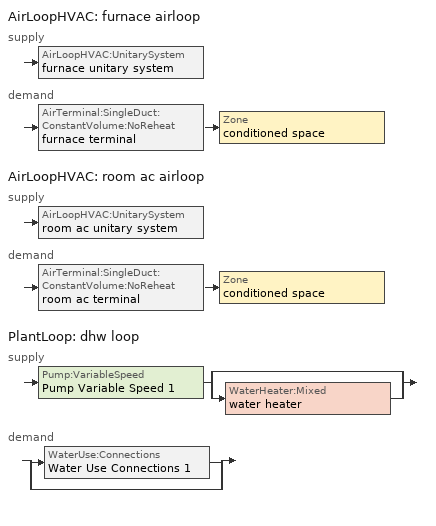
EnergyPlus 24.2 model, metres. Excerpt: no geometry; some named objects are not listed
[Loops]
AirLoopHVAC 'furnace airloop'
 supply: AirLoopHVAC:UnitarySystem 'furnace unitary system'
 demand: AirTerminal:SingleDuct:ConstantVolume:NoReheat 'furnace terminal' > Zone 'conditioned space'
AirLoopHVAC 'room ac airloop'
 supply: AirLoopHVAC:UnitarySystem 'room ac unitary system'
 demand: AirTerminal:SingleDuct:ConstantVolume:NoReheat 'room ac terminal' > Zone 'conditioned space'
PlantLoop 'dhw loop'
 supply: Pump:VariableSpeed 'Pump Variable Speed 1' > split
  | bypass
  | WaterHeater:Mixed 'water heater'
 demand: split
  | WaterUse:Connections 'Water Use Connections 1'
  | bypass
[ZoneControl:Thermostat]
conditioned space Thermostat: Zone or ZoneList=conditioned space; Control Type Schedule=conditioned space Thermostat Schedule; Control 1=conditioned space temperature setpoint; Temperature Difference Between Cutout And Setpoint {deltaC}=0
[ThermostatSetpoint:DualSetpoint]
conditioned space temperature setpoint: Heating Setpoint Temperature Schedule=heating setpoint; Cooling Setpoint Temperature Schedule=cooling setpoint
[ZoneHVAC:IdealLoadsAirSystem]
ideal air system: Maximum Heating Supply Air Temperature {C}=50; Minimum Cooling Supply Air Temperature {C}=10; Maximum Heating Supply Air Humidity Ratio {kgWater/kgDryAir}=0.015; Minimum Cooling Supply Air Humidity Ratio {kgWater/kgDryAir}=0.01; Heating Limit=LimitCapacity; Maximum Sensible Heating Capacity {W}=0; Cooling Limit=NoLimit; Dehumidification Control Type=None; Humidification Control Type=None
[AirTerminal:SingleDuct:ConstantVolume:NoReheat] Availability Schedule=Always On Discrete
Name | Maximum Air Flow Rate {m3/s}
room ac terminal | 0.0434192
furnace terminal | 0.807502
[Zone equipment]
conditioned space: ideal air system, room ac terminal, furnace terminal
[AirLoopHVAC] Design Return Air Flow Fraction of Supply Air Flow=1
Name | Design Supply Air Flow Rate {m3/s}
furnace airloop | 0.807502
room ac airloop | 0.0434192
[Sizing:System] Type of Load to Size On=Sensible; Design Outdoor Air Flow Rate {m3/s}=Autosize; Central Heating Maximum System Air Flow Ratio=0.3; Preheat Design Temperature {C}=7; Preheat Design Humidity Ratio {kgWater/kgDryAir}=0.008; Precool Design Temperature {C}=12.8; Precool Design Humidity Ratio {kgWater/kgDryAir}=0.008; Central Cooling Design Supply Air Temperature {C}=12.8; Central Heating Design Supply Air Temperature {C}=16.7; Type of Zone Sum to Use=NonCoincident; 100% Outdoor Air in Cooling=Yes; 100% Outdoor Air in Heating=Yes; Central Cooling Design Supply Air Humidity Ratio {kgWater/kgDryAir}=0.0085; Central Heating Design Supply Air Humidity Ratio {kgWater/kgDryAir}=0.008; Cooling Supply Air Flow Rate Method=DesignDay; Cooling Supply Air Flow Rate {m3/s}=0; Cooling Supply Air Flow Rate Per Floor Area {m3/s-m2}=0.00996765; Cooling Fraction of Autosized Cooling Supply Air Flow Rate=1; Cooling Supply Air Flow Rate Per Unit Cooling Capacity {m3/s-W}=3.94755e-05; Heating Supply Air Flow Rate Method=DesignDay; Heating Supply Air Flow Rate {m3/s}=0; Heating Supply Air Flow Rate Per Floor Area {m3/s-m2}=0.00996765; Heating Fraction of Autosized Heating Supply Air Flow Rate=1; Heating Fraction of Autosized Cooling Supply Air Flow Rate=1; Heating Supply Air Flow Rate Per Unit Heating Capacity {m3/s-W}=3.15882e-05; System Outdoor Air Method=ZoneSum; Zone Maximum Outdoor Air Fraction=1; Cooling Design Capacity Method=CoolingDesignCapacity; Cooling Design Capacity {W}=Autosize; Cooling Design Capacity Per Floor Area {W/m2}=234.7; Fraction of Autosized Cooling Design Capacity=1; Heating Design Capacity Method=HeatingDesignCapacity; Heating Design Capacity {W}=Autosize; Heating Design Capacity Per Floor Area {W/m2}=157; Fraction of Autosized Heating Design Capacity=1; Central Cooling Capacity Control Method=OnOff; Occupant Diversity=Autosize
furnace airloop; room ac airloop
[AvailabilityManager:Scheduled] Schedule=Always On Discrete
furnace airloop Availability Manager; room ac airloop Availability Manager
[AirLoopHVAC:UnitarySystem] Control Type=Load; Controlling Zone or Thermostat Location=conditioned space; Dehumidification Control Type=None; Availability Schedule=Always On Discrete; Fan Placement=BlowThrough; DX Heating Coil Sizing Ratio=1; Use DOAS DX Cooling Coil=No; Minimum Supply Air Temperature {C}=2; Latent Load Control=SensibleOnlyLoadControl; No Load Supply Air Flow Rate Method=SupplyAirFlowRate; No Load Supply Air Flow Rate {m3/s}=0; No Load Supply Air Flow Rate Control Set To Low Speed=Yes; Maximum Supply Air Temperature {C}=48.8889; Maximum Outdoor Dry-Bulb Temperature for Supplemental Heater Operation {C}=21; Ancillary On-Cycle Electric Power {W}=0; Ancillary Off-Cycle Electric Power {W}=0
Name | Supply Fan | Supply Air Fan Operating Mode Schedule | Heating Coil | Cooling Supply Air Flow Rate Method | Heating Supply Air Flow Rate Method | Heating Supply Air Flow Rate {m3/s} | Cooling Coil | Cooling Supply Air Flow Rate {m3/s}
furnace unitary system | furnace supply fan | furnace auto fan schedule | furnace htg coil | None | SupplyAirFlowRate | 0.807502
room ac unitary system | room ac supply fan | room ac auto fan schedule |  | SupplyAirFlowRate | None |  | room ac clg coil | 0.0434192
[Fan:SystemModel] Availability Schedule=Always On Discrete; Speed Control Method=Discrete; Electric Power Minimum Flow Rate Fraction=0.2; Motor Efficiency=1; Motor In Air Stream Fraction=1; Design Electric Power Consumption {W}=Autosize; Design Power Sizing Method=TotalEfficiencyAndPressure; Electric Power Per Unit Flow Rate {W/(m3/s)}=840; Electric Power Per Unit Flow Rate Per Unit Pressure {W/((m3/s)-Pa)}=1.66667; Motor Loss Radiative Fraction=0; Number of Speeds=1; Speed Flow Fraction 1=1; Speed Electric Power Fraction 1=1
Name | Design Maximum Air Flow Rate {m3/s} | Design Pressure Rise {Pa} | Fan Total Efficiency
furnace supply fan | 0.807502 | 794.58 | 0.75
room ac supply fan | 0.0434192 | 1e-06 | 1
[Coil:Heating:Fuel]
furnace htg coil: Availability Schedule=Always On Discrete; Fuel Type=NaturalGas; Burner Efficiency=0.8; Nominal Capacity {W}=27289.9; On Cycle Parasitic Electric Load {W}=0; Off Cycle Parasitic Fuel Load {W}=0
[Coil:Cooling:DX:SingleSpeed]
room ac clg coil: Availability Schedule=Always On Discrete; Gross Rated Total Cooling Capacity {W}=1036.01; Gross Rated Sensible Heat Ratio=0.65; Gross Rated Cooling COP {W/W}=3.10481; Rated Air Flow Rate {m3/s}=0.0433767; Rated Evaporator Fan Power Per Volume Flow Rate 2017 {W/(m3/s)}=773.3; Rated Evaporator Fan Power Per Volume Flow Rate 2023 {W/(m3/s)}=934.4; Total Cooling Capacity Function of Temperature Curve=Cool-CAP-fT1; Total Cooling Capacity Function of Flow Fraction Curve=Cool-CAP-fFF1; Energy Input Ratio Function of Temperature Curve=Cool-EIR-fT1; Energy Input Ratio Function of Flow Fraction Curve=Cool-EIR-fFF1; Part Load Fraction Correlation Curve=Cool-PLF-fPLR1; Minimum Outdoor Dry-Bulb Temperature for Compressor Operation {C}=-25; Nominal Time for Condensate Removal to Begin {s}=1000; Ratio of Initial Moisture Evaporation Rate and Steady State Latent Capacity=1.5; Maximum Cycling Rate {cycles/hr}=3; Latent Capacity Time Constant {s}=45; Condenser Type=AirCooled; Evaporative Condenser Effectiveness=0.9; Evaporative Condenser Air Flow Rate {m3/s}=Autosize; Evaporative Condenser Pump Rated Power Consumption {W}=Autosize; Crankcase Heater Capacity {W}=0; Maximum Outdoor Dry-Bulb Temperature for Crankcase Heater Operation {C}=10; Basin Heater Capacity {W/K}=0; Basin Heater Setpoint Temperature {C}=2
[PlantLoop]
dhw loop: Fluid Type=Water; Plant Equipment Operation Scheme=dhw loop Operation Schemes; Maximum Loop Temperature {C}=100; Minimum Loop Temperature {C}=0; Maximum Loop Flow Rate {m3/s}=0.01; Minimum Loop Flow Rate {m3/s}=0; Plant Loop Volume {m3}=0.003; Load Distribution Scheme=Optimal; Plant Loop Demand Calculation Scheme=SingleSetpoint; Common Pipe Simulation=None
[Sizing:Plant]
dhw loop: Loop Type=Heating; Design Loop Exit Temperature {C}=51.6667; Loop Design Temperature Difference {deltaC}=5.55556; Sizing Option=NonCoincident; Zone Timesteps in Averaging Window=1; Coincident Sizing Factor Mode=None
[Pump:VariableSpeed]
Pump Variable Speed 1: Design Maximum Flow Rate {m3/s}=0.01; Design Pump Head {Pa}=1; Design Power Consumption {W}=0; Motor Efficiency=1; Fraction of Motor Inefficiencies to Fluid Stream=0; Coefficient 1 of the Part Load Performance Curve=0; Coefficient 2 of the Part Load Performance Curve=1; Coefficient 3 of the Part Load Performance Curve=0; Coefficient 4 of the Part Load Performance Curve=0; Design Minimum Flow Rate {m3/s}=0; Pump Control Type=Intermittent; Skin Loss Radiative Fraction=0.5; Design Power Sizing Method=PowerPerFlowPerPressure; Design Electric Power per Unit Flow Rate {W/(m3/s)}=348701.1; Design Shaft Power per Unit Flow Rate per Unit Head {W/((m3/s)-Pa)}=1.28205; Design Minimum Flow Rate Fraction=0
[WaterHeater:Mixed]
water heater: Tank Volume {m3}=0.00378541; Setpoint Temperature Schedule=water heater setpoint; Deadband Temperature Difference {deltaC}=0; Maximum Temperature Limit {C}=99; Heater Control Type=Modulate; Heater Maximum Capacity {W}=2.93071e+10; Heater Minimum Capacity {W}=0; Heater Ignition Minimum Flow Rate {m3/s}=0; Heater Ignition Delay {s}=0; Heater Fuel Type=NaturalGas; Heater Thermal Efficiency=0.7544; Off Cycle Parasitic Fuel Consumption Rate {W}=0; Off Cycle Parasitic Fuel Type=Electricity; Off Cycle Parasitic Heat Fraction to Tank=0; On Cycle Parasitic Fuel Consumption Rate {W}=0; On Cycle Parasitic Fuel Type=Electricity; On Cycle Parasitic Heat Fraction to Tank=0; Ambient Temperature Indicator=Zone; Ambient Temperature Zone=conditioned space; Off Cycle Loss Coefficient to Ambient Temperature {W/K}=0; Off Cycle Loss Fraction to Zone=1; On Cycle Loss Coefficient to Ambient Temperature {W/K}=0; On Cycle Loss Fraction to Zone=1; Use Side Effectiveness=1; Source Side Effectiveness=1; Use Side Design Flow Rate {m3/s}=Autosize; Source Side Design Flow Rate {m3/s}=Autosize; Indirect Water Heating Recovery Time {hr}=1.5; Source Side Flow Control Mode=IndirectHeatPrimarySetpoint
[WaterHeater:Sizing]
water heater: Design Mode=PeakDraw; Time Storage Can Meet Peak Draw {hr}=0.538503; Time for Tank Recovery {hr}=0; Nominal Tank Volume for Autosizing Plant Connections {m3}=1
[SetpointManager:Scheduled]
Setpoint Manager Scheduled 1: Control Variable=Temperature; Schedule=dhw temp
[WaterUse:Connections]
Water Use Connections 1: Drain Water Heat Exchanger Type=None; Drain Water Heat Exchanger Destination=Plant; Water Use Equipment Name 1=dhw fixtures; Water Use Equipment Name 2=dhw distribution waste; Water Use Equipment Name 3=clothes washer; Water Use Equipment Name 4=dishwasher
[WaterUse:Equipment]
Name | Peak Flow Rate {m3/s} | Flow Rate Fraction Schedule | Target Temperature Schedule
dhw fixtures | 8.93016e-05 | hot_water_fixtures | mixed water temperature schedule
dhw distribution waste | 3.43005e-05 | hot_water_fixtures | mixed water temperature schedule
clothes washer | 4.66289e-06 | hot_water_clothes_washer
dishwasher | 8.12563e-06 | hot_water_dishwasher
[PlantEquipmentOperationSchemes]
dhw loop Operation Schemes: Control Scheme Object Type 1=PlantEquipmentOperation:HeatingLoad; Control Scheme Name 1=dhw loop Heating Operation Scheme; Control Scheme Schedule Name 1=Always On Discrete
[PlantEquipmentOperation:HeatingLoad]
dhw loop Heating Operation Scheme: Load Range Lower Limit 1 {W}=0; Load Range Upper Limit 1 {W}=1000000000; Range Equipment List Name 1=dhw loop Heating Equipment List
[PlantEquipmentList]
dhw loop Heating Equipment List: WaterHeater:Mixed, water heater
[EnergyManagementSystem:GlobalVariable]
furnace_airloop_0_DZ_T
furnace_airloop_0_DZ_W
furnace_airloop_0_RetCondToDZ
furnace_airloop_0_RetCondToRP
furnace_airloop_0_RetLatLkToRP
furnace_airloop_0_RetSensLkToRP
furnace_airloop_0_SupCondToDZ
furnace_airloop_0_SupCondToLv
furnace_airloop_0_SupLatLkToCond
furnace_airloop_0_SupLatLkToDZ
furnace_airloop_0_SupSensLkToCond
furnace_airloop_0_SupSensLkToDZ
furnace_airloop_0_ZoneMixCondToDZ
furnace_airloop_0_ZoneMixDZToCond
furnace_airloop_AH_MFR
furnace_airloop_AH_Tout
furnace_airloop_AH_VFR
furnace_airloop_AH_Wout
furnace_airloop_Fan_RTF
furnace_airloop_RA_T
furnace_airloop_Ra_W
room_ac_airloop_Fan_RTF
[EnergyManagementSystem:InternalVariable] Internal Data Type=Fan Maximum Mass Flow Rate
Name | Internal Data Index Key
furnace_airloop_max_sup_fan_mfr | furnace supply fan
room_ac_airloop_max_sup_fan_mfr | room ac supply fan
[EnergyManagementSystem:Sensor]
Name | Output:Variable or Output:Meter | Output:Variable or Output:Meter Index Key
clg_load_cond | Cooling:EnergyTransfer:Zone:CONDITIONED SPACE
clg_load_duct | Cooling:EnergyTransfer:Zone:FURNACE AIRLOOP RET AIR ZONE
clg_sp_s | Schedule Value | cooling setpoint
clothes_dryer_exhaust_0_sch_s | Schedule Value | clothes_dryer
cool_season | Schedule Value | cooling season schedule
furnace_airloop_AH_MFR_s | System Node Mass Flow Rate | Node 14
furnace_airloop_AH_Tout_s | System Node Temperature | Node 14
furnace_airloop_AH_VFR_s | System Node Current Density Volume Flow Rate | Node 14
furnace_airloop_AH_Wout_s | System Node Humidity Ratio | Node 14
furnace_airloop_Fan_RTF_s | Fan Runtime Fraction | furnace supply fan
furnace_airloop_RA_T_s | System Node Temperature | Node 17
furnace_airloop_Ra_W_s | System Node Humidity Ratio | Node 17
furnace_htg_coil_s | Heating Coil Heating Energy | furnace htg coil
furnace_supply_fan_s | Fan Electricity Energy | furnace supply fan
htg_load_cond | Heating:EnergyTransfer:Zone:CONDITIONED SPACE
htg_load_duct | Heating:EnergyTransfer:Zone:FURNACE AIRLOOP RET AIR ZONE
htg_sp_s | Schedule Value | heating setpoint
mech_vent_bath_fan_0_sch_s | Schedule Value | mech vent bath fan 0 schedule
mech_vent_range_fan_0_sch_s | Schedule Value | mech vent range fan 0 schedule
natural_vent_s | Schedule Value | natural vent schedule
out_pb_s | Site Outdoor Air Barometric Pressure
out_wt_s | Site Outdoor Air Humidity Ratio
room_ac_airloop_Fan_RTF_s | Fan Runtime Fraction | room ac supply fan
room_ac_clg_coil_s | Cooling Coil Total Cooling Energy | room ac clg coil
room_ac_supply_fan_s | Fan Electricity Energy | room ac supply fan
site_vw_s | Site Wind Speed
tin_s | Zone Mean Air Temperature | conditioned space
tout_s | Zone Outdoor Air Drybulb Temperature | conditioned space
water_heater_energy | Water Heater NaturalGas Rate | water heater
water_heater_off_cycle_parasitic | Water Heater Off Cycle Parasitic Electricity Rate | water heater
water_heater_on_cycle_parasitic | Water Heater On Cycle Parasitic Electricity Rate | water heater
win_s | Zone Air Humidity Ratio | conditioned space
zone_clg_unmet_s | Zone Cooling Setpoint Not Met Time | conditioned space
zone_htg_unmet_s | Zone Heating Setpoint Not Met Time | conditioned space
[EnergyManagementSystem:Actuator]
Name | Actuated Component Unique | Actuated Component Type | Actuated Component Control Type
furnace_airloop_0_RetCondToDZ_equip_act | furnace_airloop_0_RetCondToDZ equip | OtherEquipment | Power Level
furnace_airloop_0_RetCondToRP_equip_act | furnace_airloop_0_RetCondToRP equip | OtherEquipment | Power Level
furnace_airloop_0_RetLatLkToRP_equip_act | furnace_airloop_0_RetLatLkToRP equip | OtherEquipment | Power Level
furnace_airloop_0_RetSensLkToRP_equip_act | furnace_airloop_0_RetSensLkToRP equip | OtherEquipment | Power Level
furnace_airloop_0_SupCondToDZ_equip_act | furnace_airloop_0_SupCondToDZ equip | OtherEquipment | Power Level
furnace_airloop_0_SupCondToLv_equip_act | furnace_airloop_0_SupCondToLv equip | OtherEquipment | Power Level
furnace_airloop_0_SupLatLkToCond_equip_act | furnace_airloop_0_SupLatLkToCond equip | OtherEquipment | Power Level
furnace_airloop_0_SupLatLkToDZ_equip_act | furnace_airloop_0_SupLatLkToDZ equip | OtherEquipment | Power Level
furnace_airloop_0_SupSensLkToCond_equip_act | furnace_airloop_0_SupSensLkToCond equip | OtherEquipment | Power Level
furnace_airloop_0_SupSensLkToDZ_equip_act | furnace_airloop_0_SupSensLkToDZ equip | OtherEquipment | Power Level
furnace_airloop_0_ZoneMixCondToDZ_mix_act | furnace_airloop_0_ZoneMixCondToDZ mix | ZoneMixing | Air Exchange Flow Rate
furnace_airloop_0_ZoneMixDZToCond_mix_act | furnace_airloop_0_ZoneMixDZToCond mix | ZoneMixing | Air Exchange Flow Rate
infil_flow_act | infil flow | Zone Infiltration | Air Exchange Flow Rate
mech_vent_house_fan_cfis_act | mech vent house fan cfis | ElectricEquipment | Electricity Rate
mech_vent_house_fan_latent_load_equip_act | mech vent house fan latent load equip | OtherEquipment | Power Level
mech_vent_house_fan_sensible_load_equip_act | mech vent house fan sensible load equip | OtherEquipment | Power Level
natural_vent_flow_act | natural vent flow | Zone Infiltration | Air Exchange Flow Rate
water_heater_ec_adj_act | water heater energy adjustment1 | OtherEquipment | Power Level
whole_house_fan_act | whole house fan | ElectricEquipment | Electricity Rate
whole_house_fan_flow_act | whole house fan flow | Zone Infiltration | Air Exchange Flow Rate
whole_house_fan_mix_act | whole house fan mix | ZoneMixing | Air Exchange Flow Rate
[EnergyManagementSystem:Program]
furnace_airloop_0_duct_program: Set furnace_airloop_AH_MFR = furnace_airloop_AH_MFR_s; Set furnace_airloop_Fan_RTF = 0; Set furnace_airloop_Fan_RTF = furnace_airloop_Fan_RTF + furnace_airloop_Fan_RTF_s; Set furnace_airloop_AH_VFR = furnace_airloop_AH_VFR_s; Set furnace_airloop_AH_Tout = furnace_airloop_AH_Tout_s; Set furnace_airloop_AH_Wout = furnace_airloop_AH_Wout_s; Set furnace_airloop_RA_T = furnace_airloop_RA_T_s; Set furnace_airloop_Ra_W = furnace_airloop_Ra_W_s; Set furnace_airloop_0_DZ_T = furnace_airloop_0_DZ_T_s; Set furnace_airloop_0_DZ_W = furnace_airloop_0_DZ_W_s; Run furnace_airloop_0_duct_subroutine; Set furnace_airloop_0_SupSensLkToCond_equip_act = furnace_airloop_0_SupSensLkToCond; Set furnace_airloop_0_SupLatLkToCond_equip_act = furnace_airloop_0_SupLatLkToCond; Set furnace_airloop_0_SupCondToLv_equip_act = furnace_airloop_0_SupCondToLv; Set furnace_airloop_0_RetSensLkToRP_equip_act = furnace_airloop_0_RetSensLkToRP; Set furnace_airloop_0_RetLatLkToRP_equip_act = furnace_airloop_0_RetLatLkToRP; Set furnace_airloop_0_RetCondToRP_equip_act = furnace_airloop_0_RetCondToRP; Set furnace_airloop_0_RetCondToDZ_equip_act = furnace_airloop_0_RetCondToDZ; Set furnace_airloop_0_SupCondToDZ_equip_act = furnace_airloop_0_SupCondToDZ; Set furnace_airloop_0_SupSensLkToDZ_equip_act = furnace_airloop_0_SupSensLkToDZ; Set furnace_airloop_0_SupLatLkToDZ_equip_act = furnace_airloop_0_SupLatLkToDZ; Set furnace_airloop_0_ZoneMixDZToCond_mix_act = furnace_airloop_0_ZoneMixDZToCond; Set furnace_airloop_0_ZoneMixCondToDZ_mix_act = furnace_airloop_0_ZoneMixCondToDZ
furnace_supply_fan_disaggregate_program: Set furnace_supply_fan_primary_htg = 0; If furnace_htg_coil_s > 0; Set furnace_supply_fan_primary_htg = furnace_supply_fan_s; EndIf
infil_program: Set p_m = 0.14; Set p_s = 0.22; Set s_m = 270; Set s_s = 370; Set z_m = 9.99744; Set z_s = 4.8768; Set f_t = (((s_m/z_m)^p_m)*((z_s/s_s)^p_s)); Set Tdiff = tin_s-tout_s; Set dT = @Abs Tdiff; Set c = 0.0744; Set Cs = 0.0897; Set Cw = 0.164; Set n = 0.65; Set sft = (f_t*0.5); Set temp1 = ((c*Cw)*((sft*site_vw_s)^(2*n)))^2; Set Qinf = (((c*Cs*(dT^n))^2)+temp1)^0.5; Set Qinf = (@Max Qinf 0); Set mech_vent_house_fan_sensible_load_equip_act = 0.0; Set mech_vent_house_fan_latent_load_equip_act = 0.0; Set OASupInPb = out_pb_s; Set OASupInTemp = tout_s; Set OASupInW = out_wt_s; Set OASupRho = (@RhoAirFnPbTdbW OASupInPb OASupInTemp OASupInW); Set OASupCp = (@CpAirFnW OASupInW); Set OASupInEnth = (@HFnTdbW OASupInTemp OASupInW); Set ZoneTemp = tin_s; Set ZoneW = win_s; Set ZoneCp = (@CpAirFnW ZoneW); Set ZoneAirEnth = (@HFnTdbW ZoneTemp ZoneW); Set mech_vent_house_fan_cfis_act = 0.0; Set QWHV_cfis_sup = 0.0; Set QWHV_cfis_suppl_sup = 0.0; Set QWHV_cfis_suppl_exh = 0.0; Set Qrange = 0; Set Qrange = Qrange + 0.04719 * mech_vent_range_fan_0_sch_s; Set Qbath = 0; Set Qbath = Qbath + 0.04719 * mech_vent_bath_fan_0_sch_s; Set Qdryer = 0; Set Qdryer = Qdryer + 0.24525 * clothes_dryer_exhaust_0_sch_s; Set QWHV_sup = 0.0; Set QWHV_exh = 0.0; Set Qexhaust = Qrange + Qbath + Qdryer + QWHV_exh + QWHV_cfis_suppl_exh; Set Qsupply = QWHV_sup + QWHV_cfis_sup + QWHV_cfis_suppl_sup; Set Qfan = (@Max Qexhaust Qsupply); If Qfan > 0; Set Qavg = ((Qexhaust + Qsupply) / 2.0); If ((@Abs (Qexhaust - Qavg)) / Qavg) <= 0.1; Set phi = 1; Else; Set phi = (Qinf / (Qinf + Qfan)); EndIf; Set Qinf_adj = phi * Qinf; Else; Set Qinf_adj = Qinf; EndIf; Set infil_flow_act = Qinf_adj; Set Qload = Qfan; Set Effectiveness_Sens = 0.0; Set Effectiveness_Lat = 0.0; Set Fan_MFR = Qload * OASupRho; Set ZoneInEnth = OASupInEnth; Set ZoneInTemp = OASupInTemp; Set FanTotalToCond = Fan_MFR * (ZoneInEnth - ZoneAirEnth); Set FanSensToCond = Fan_MFR * ZoneCp * (ZoneInTemp - ZoneTemp); Set FanLatToCond = FanTotalToCond - FanSensToCond; Set mech_vent_house_fan_sensible_load_equip_act = mech_vent_house_fan_sensible_load_equip_act + FanSensToCond; Set mech_vent_house_fan_latent_load_equip_act = mech_vent_house_fan_latent_load_equip_act + FanLatToCond
natural_vent_program: Set Tin = tin_s; Set Tout = tout_s; Set Wout = out_wt_s; Set Pbar = out_pb_s; Set Phiout = (@RhFnTdbWPb Tout Wout Pbar); Set MaxHR = 0.0115; Set MaxRH = 0.7; Set Tnvsp = (htg_sp_s + clg_sp_s) / 2; Set NVavail = natural_vent_s; Set ClgSsnAvail = cool_season; Set natural_vent_flow_act = 0; Set whole_house_fan_flow_act = 0; Set whole_house_fan_mix_act = 0; Set whole_house_fan_act = 0; If ((Wout < MaxHR) && (Phiout < MaxRH) && (Tin > Tout) && (Tin > Tnvsp) && (ClgSsnAvail > 0)); Set WHF_Flow = 0; Set Adj = (Tin-Tnvsp)/(Tin-Tout); Set Adj = (@Min Adj 1); Set Adj = (@Max Adj 0); If (WHF_Flow > 0); Set whole_house_fan_flow_act = WHF_Flow*Adj; Set whole_house_fan_mix_act = WHF_Flow*Adj; Set WHF_W = 0; Set whole_house_fan_act = WHF_W*Adj; ElseIf (NVavail > 0); Set NVArea = 7409.649180672; Set Cs = 0.00017937135914540493; Set Cw = 8.70903777141566e-05; Set Tdiff = Tin-Tout; Set dT = (@Abs Tdiff); Set Vwind = site_vw_s; Set SGNV = NVArea*Adj*((((Cs*dT)+(Cw*(Vwind^2)))^0.5)/1000); Set MaxNV = 2.7423292766208007; Set natural_vent_flow_act = (@Min SGNV MaxNV); EndIf; EndIf
room_ac_supply_fan_disaggregate_program: Set room_ac_supply_fan_clg = 0; If room_ac_clg_coil_s > 0; Set room_ac_supply_fan_clg = room_ac_supply_fan_s; EndIf
total_loads_program: Set loads_htg_tot = 0; Set loads_clg_tot = 0; If htg_load_cond > 0; Set loads_htg_tot = loads_htg_tot + (htg_load_cond - clg_load_cond) * 1.0; Set loads_htg_tot = loads_htg_tot + (htg_load_duct - clg_load_duct) * 1.0; EndIf; If clg_load_cond > 0; Set loads_clg_tot = loads_clg_tot + (clg_load_cond - htg_load_cond) * 0.2; Set loads_clg_tot = loads_clg_tot + (clg_load_duct - htg_load_duct) * 0.2; EndIf
unmet_hours_program: Set htg_unmet_hours = 0; Set clg_unmet_hours = 0; If ((DayOfYear >= 1) && (DayOfYear <= 365)); If zone_htg_unmet_s > htg_unmet_hours; Set htg_unmet_hours = zone_htg_unmet_s; EndIf; EndIf; If ((DayOfYear >= 1) && (DayOfYear <= 365)); If zone_clg_unmet_s > clg_unmet_hours; Set clg_unmet_hours = zone_clg_unmet_s; EndIf; EndIf
water_heater_EC_adj: Set dhw_e_cons = water_heater_energy + water_heater_on_cycle_parasitic + water_heater_off_cycle_parasitic; Set water_heater_ec_adj_act = 0.0 * dhw_e_cons / 1
[EnergyManagementSystem:Subroutine]
furnace_airloop_0_duct_subroutine: Set AH_MFR = furnace_airloop_AH_MFR / 1; If AH_MFR>0; Set AH_Tout = furnace_airloop_AH_Tout; Set AH_Wout = furnace_airloop_AH_Wout; Set RA_T = furnace_airloop_RA_T; Set RA_W = furnace_airloop_Ra_W; Set Fan_RTF = furnace_airloop_Fan_RTF; Set DZ_T = furnace_airloop_0_DZ_T; Set DZ_W = furnace_airloop_0_DZ_W; Set AH_VFR = furnace_airloop_AH_VFR / 1; Set h_SA = (@HFnTdbW AH_Tout AH_Wout); Set h_RA = (@HFnTdbW RA_T RA_W); Set h_fg = (@HfgAirFnWTdb AH_Wout AH_Tout); Set h_DZ = (@HFnTdbW DZ_T DZ_W); Set air_cp = 1006.0; Set f_sup = 0.2; Set f_ret = 0.1; Set sup_lk_mfr = f_sup * AH_MFR; Set ret_lk_mfr = f_ret * AH_MFR; Set SupTotLkToCond = sup_lk_mfr*(h_RA - h_SA); Set SupLatLkToCond = sup_lk_mfr*h_fg*(RA_W-AH_Wout); Set SupSensLkToCond = SupTotLkToCond-SupLatLkToCond; Set supply_ua = 51.823; Set eTm = 0-((Fan_RTF/(AH_MFR*air_cp))*supply_ua); Set t_sup = DZ_T+((AH_Tout-DZ_T)*(@Exp eTm)); Set SupCondToCond = AH_MFR*air_cp*(t_sup-AH_Tout); Set SupCondToDZ = 0-SupCondToCond; Set return_ua = 17.738; Set eTm = 0-((Fan_RTF/(AH_MFR*air_cp))*return_ua); Set t_ret = DZ_T+((RA_T-DZ_T)*(@Exp eTm)); Set RetCondToRP = AH_MFR*air_cp*(t_ret-RA_T); Set RetCondToDZ = 0-RetCondToRP; Set RetLatLkToRP = 0; Set RetSensLkToRP = ret_lk_mfr*air_cp*(DZ_T-RA_T); Set SupTotLkToDZ = sup_lk_mfr*(h_SA-h_DZ); Set SupLatLkToDZ = sup_lk_mfr*h_fg*(AH_Wout-DZ_W); Set SupSensLkToDZ = SupTotLkToDZ-SupLatLkToDZ; Set f_imbalance = f_sup-f_ret; Set oa_vfr = 1.0 * f_imbalance * AH_VFR; Set sup_lk_vfr = f_sup * AH_VFR; Set ret_lk_vfr = f_ret * AH_VFR; If f_sup > f_ret; Set ZoneMixCondToDZ = 0; Set ZoneMixDZToCond = (sup_lk_vfr-ret_lk_vfr)-oa_vfr; Else; Set ZoneMixCondToDZ = (ret_lk_vfr-sup_lk_vfr)+oa_vfr; Set ZoneMixDZToCond = 0; EndIf; Else; Set SupLatLkToCond = 0; Set SupSensLkToCond = 0; Set SupCondToCond = 0; Set RetCondToRP = 0; Set RetLatLkToRP = 0; Set RetSensLkToRP = 0; Set RetCondToDZ = 0; Set SupCondToDZ = 0; Set SupLatLkToDZ = 0; Set SupSensLkToDZ = 0; Set ZoneMixCondToDZ = 0; Set ZoneMixDZToCond = 0; EndIf; Set furnace_airloop_0_SupLatLkToCond = SupLatLkToCond; Set furnace_airloop_0_SupSensLkToCond = SupSensLkToCond; Set furnace_airloop_0_SupCondToLv = SupCondToCond; Set furnace_airloop_0_RetCondToRP = RetCondToRP; Set furnace_airloop_0_RetLatLkToRP = RetLatLkToRP; Set furnace_airloop_0_RetSensLkToRP = RetSensLkToRP; Set furnace_airloop_0_RetCondToDZ = RetCondToDZ; Set furnace_airloop_0_SupCondToDZ = SupCondToDZ; Set furnace_airloop_0_SupLatLkToDZ = SupLatLkToDZ; Set furnace_airloop_0_SupSensLkToDZ = SupSensLkToDZ; Set furnace_airloop_0_ZoneMixCondToDZ = ZoneMixCondToDZ; Set furnace_airloop_0_ZoneMixDZToCond = ZoneMixDZToCond
[EnergyManagementSystem:ProgramCallingManager]
furnace supply fan disaggregate program calling manager: EndOfSystemTimestepBeforeHVACReporting; furnace_supply_fan_disaggregate_program
furnace_airloop_0_duct_program calling manager: EndOfSystemTimestepAfterHVACReporting; furnace_airloop_0_duct_program
infil_program calling manager: BeginZoneTimestepAfterInitHeatBalance; infil_program
natural_vent_program calling manager: BeginZoneTimestepAfterInitHeatBalance; natural_vent_program
room ac supply fan disaggregate program calling manager: EndOfSystemTimestepBeforeHVACReporting; room_ac_supply_fan_disaggregate_program
total_loads_program calling manager: EndOfZoneTimestepAfterZoneReporting; total_loads_program
unmet_hours_program calling manager: EndOfZoneTimestepBeforeZoneReporting; unmet_hours_program
water heater EC_adj ProgramManager: EndOfSystemTimestepBeforeHVACReporting; water_heater_EC_adj
[EnergyManagementSystem:OutputVariable]
Name | EMS Variable | Type of Data in Variable | Update Frequency | EMS Program or Subroutine | Units
furnace supply fan disaggregate htg primary | furnace_supply_fan_primary_htg | Summed | SystemTimestep | furnace_supply_fan_disaggregate_program | J
infil_flow_act_timeseries_outvar | infil_flow_act | Averaged | ZoneTimestep | infil_program | m^/s
natural_vent_flow_act_timeseries_outvar | natural_vent_flow_act | Averaged | ZoneTimestep | natural_vent_program | m^/s
Qfan_timeseries_outvar | Qfan | Averaged | ZoneTimestep | infil_program | m^/s
room ac supply fan disaggregate clg | room_ac_supply_fan_clg | Summed | SystemTimestep | room_ac_supply_fan_disaggregate_program | J
whole_house_fan_flow_act_timeseries_outvar | whole_house_fan_flow_act | Averaged | ZoneTimestep | natural_vent_program | m^/s
[Schedule:Constant]
Name | Hourly Value
Always On Discrete | 1
dhw temp; water heater setpoint | 51.6667
furnace auto fan schedule; room ac auto fan schedule | 0
mixed water temperature schedule | 40.5556
[Schedule:Day:Interval]
mech vent bath fan 0 schedule allday1: No, 20:00, 0, 21:00, 1, 24:00, 0
mech vent bath fan 0 schedule default day; mech vent range fan 0 schedule default day; heating setpoint default day; cooling setpoint default day; cooling season schedule allday1; cooling season schedule allday10; cooling season schedule default day; natural vent schedule default day: No, 24:00, 0
mech vent range fan 0 schedule allday1: No, 18:00, 0, 19:00, 1, 24:00, 0
heating setpoint allday1; cooling setpoint allday1: No, 24:00, 21.1111
cooling season schedule allday5; natural vent schedule avail day: No, 24:00, 1
[Schedule:Week:Daily]
mech vent bath fan 0 schedule Week Rule - Jan1-Dec31: mech vent bath fan 0 schedule allday1, mech vent bath fan 0 schedule allday1, mech vent bath fan 0 schedule allday1, mech vent bath fan 0 schedule allday1, mech vent bath fan 0 schedule allday1, mech vent bath fan 0 schedule allday1, mech vent bath fan 0 schedule allday1, mech vent bath fan 0 schedule default day, mech vent bath fan 0 schedule default day, mech vent bath fan 0 schedule default day, mech vent bath fan 0 schedule default day, mech vent bath fan 0 schedule default day
mech vent range fan 0 schedule Week Rule - Jan1-Dec31: mech vent range fan 0 schedule allday1, mech vent range fan 0 schedule allday1, mech vent range fan 0 schedule allday1, mech vent range fan 0 schedule allday1, mech vent range fan 0 schedule allday1, mech vent range fan 0 schedule allday1, mech vent range fan 0 schedule allday1, mech vent range fan 0 schedule default day, mech vent range fan 0 schedule default day, mech vent range fan 0 schedule default day, mech vent range fan 0 schedule default day, mech vent range fan 0 schedule default day
heating setpoint Week Rule - Jan1-Dec31: heating setpoint allday1, heating setpoint allday1, heating setpoint allday1, heating setpoint allday1, heating setpoint allday1, heating setpoint allday1, heating setpoint allday1, heating setpoint default day, heating setpoint default day, heating setpoint default day, heating setpoint default day, heating setpoint default day
cooling setpoint Week Rule - Jan1-Dec31: cooling setpoint allday1, cooling setpoint allday1, cooling setpoint allday1, cooling setpoint allday1, cooling setpoint allday1, cooling setpoint allday1, cooling setpoint allday1, cooling setpoint default day, cooling setpoint default day, cooling setpoint default day, cooling setpoint default day, cooling setpoint default day
cooling season schedule Week Rule - Jan1-Apr28: cooling season schedule allday1, cooling season schedule allday1, cooling season schedule allday1, cooling season schedule allday1, cooling season schedule allday1, cooling season schedule allday1, cooling season schedule allday1, cooling season schedule default day, cooling season schedule default day, cooling season schedule default day, cooling season schedule default day, cooling season schedule default day
cooling season schedule Week Rule - Apr29-May5: cooling season schedule allday1, cooling season schedule allday1, cooling season schedule allday5, cooling season schedule allday5, cooling season schedule allday5, cooling season schedule allday5, cooling season schedule allday5, cooling season schedule default day, cooling season schedule default day, cooling season schedule default day, cooling season schedule default day, cooling season schedule default day
cooling season schedule Week Rule - May6-Sep29: cooling season schedule allday5, cooling season schedule allday5, cooling season schedule allday5, cooling season schedule allday5, cooling season schedule allday5, cooling season schedule allday5, cooling season schedule allday5, cooling season schedule default day, cooling season schedule default day, cooling season schedule default day, cooling season schedule default day, cooling season schedule default day
cooling season schedule Week Rule - Sep30-Oct6: cooling season schedule allday5, cooling season schedule allday10, cooling season schedule allday10, cooling season schedule allday10, cooling season schedule allday10, cooling season schedule allday10, cooling season schedule allday10, cooling season schedule default day, cooling season schedule default day, cooling season schedule default day, cooling season schedule default day, cooling season schedule default day
cooling season schedule Week Rule - Oct7-Dec31: cooling season schedule allday10, cooling season schedule allday10, cooling season schedule allday10, cooling season schedule allday10, cooling season schedule allday10, cooling season schedule allday10, cooling season schedule allday10, cooling season schedule default day, cooling season schedule default day, cooling season schedule default day, cooling season schedule default day, cooling season schedule default day
natural vent schedule Week Rule - Jan1-Jan6: natural vent schedule avail day, natural vent schedule avail day, natural vent schedule default day, natural vent schedule avail day, natural vent schedule default day, natural vent schedule avail day, natural vent schedule default day, natural vent schedule default day, natural vent schedule default day, natural vent schedule default day, natural vent schedule default day, natural vent schedule default day
natural vent schedule Week Rule - Jan7-Dec31: natural vent schedule default day, natural vent schedule avail day, natural vent schedule default day, natural vent schedule avail day, natural vent schedule default day, natural vent schedule avail day, natural vent schedule default day, natural vent schedule default day, natural vent schedule default day, natural vent schedule default day, natural vent schedule default day, natural vent schedule default day
[Schedule:Year]
mech vent bath fan 0 schedule: mech vent bath fan 0 schedule Week Rule - Jan1-Dec31, 1, 1, 12, 31
mech vent range fan 0 schedule: mech vent range fan 0 schedule Week Rule - Jan1-Dec31, 1, 1, 12, 31
heating setpoint: heating setpoint Week Rule - Jan1-Dec31, 1, 1, 12, 31
cooling setpoint: cooling setpoint Week Rule - Jan1-Dec31, 1, 1, 12, 31
cooling season schedule: cooling season schedule Week Rule - Jan1-Apr28, 1, 1, 4, 28, cooling season schedule Week Rule - Apr29-May5, 4, 29, 5, 5, cooling season schedule Week Rule - May6-Sep29, 5, 6, 9, 29, cooling season schedule Week Rule - Sep30-Oct6, 9, 30, 10, 6, cooling season schedule Week Rule - Oct7-Dec31, 10, 7, 12, 31
natural vent schedule: natural vent schedule Week Rule - Jan1-Jan6, 1, 1, 1, 6, natural vent schedule Week Rule - Jan7-Dec31, 1, 7, 12, 31
[Schedule:File] File=in.schedules.csv; Rows to Skip at Top=1; Number of Hours of Data=8760; Column Separator=Comma; Interpolate to Timestep=No; Minutes per Item=15; Adjust Schedule for Daylight Savings=Yes
Name | Column Number
clothes_dryer | 7
dishwasher | 5
hot_water_fixtures | 13
hot_water_clothes_washer | 12
hot_water_dishwasher | 11
[Schedule:Compact]
conditioned space Thermostat Schedule: Through: 12/31, For: AllDays, Until: 24:00, 4
[Curve:Biquadratic] Minimum Value of x {BasedOnField A2}=-100; Maximum Value of x {BasedOnField A2}=100; Minimum Value of y {BasedOnField A3}=-100; Maximum Value of y {BasedOnField A3}=100
Name | Coefficient1 Constant | Coefficient2 x | Coefficient3 x**2 | Coefficient4 y | Coefficient5 y**2 | Coefficient6 x*y
Cool-CAP-fT1 | 1.55736 | -0.0744482 | 0.0030986 | 0.00145958 | -4.1148e-05 | -0.000426714
Cool-EIR-fT1 | -0.350448 | 0.11681 | -0.00339951 | -0.00122609 | 0.000600809 | -0.000466884
[Curve:Quadratic] Coefficient3 x**2=0; Minimum Value of x {BasedOnField A2}=0
Name | Coefficient1 Constant | Coefficient2 x | Maximum Value of x {BasedOnField A2} | Minimum Curve Output {BasedOnField A3} | Maximum Curve Output {BasedOnField A3}
Cool-CAP-fFF1; Cool-EIR-fFF1 | 1 | 0 | 2 | 0 | 2
Cool-PLF-fPLR1 | 0.78 | 0.22 | 1 | 0.7 | 1
